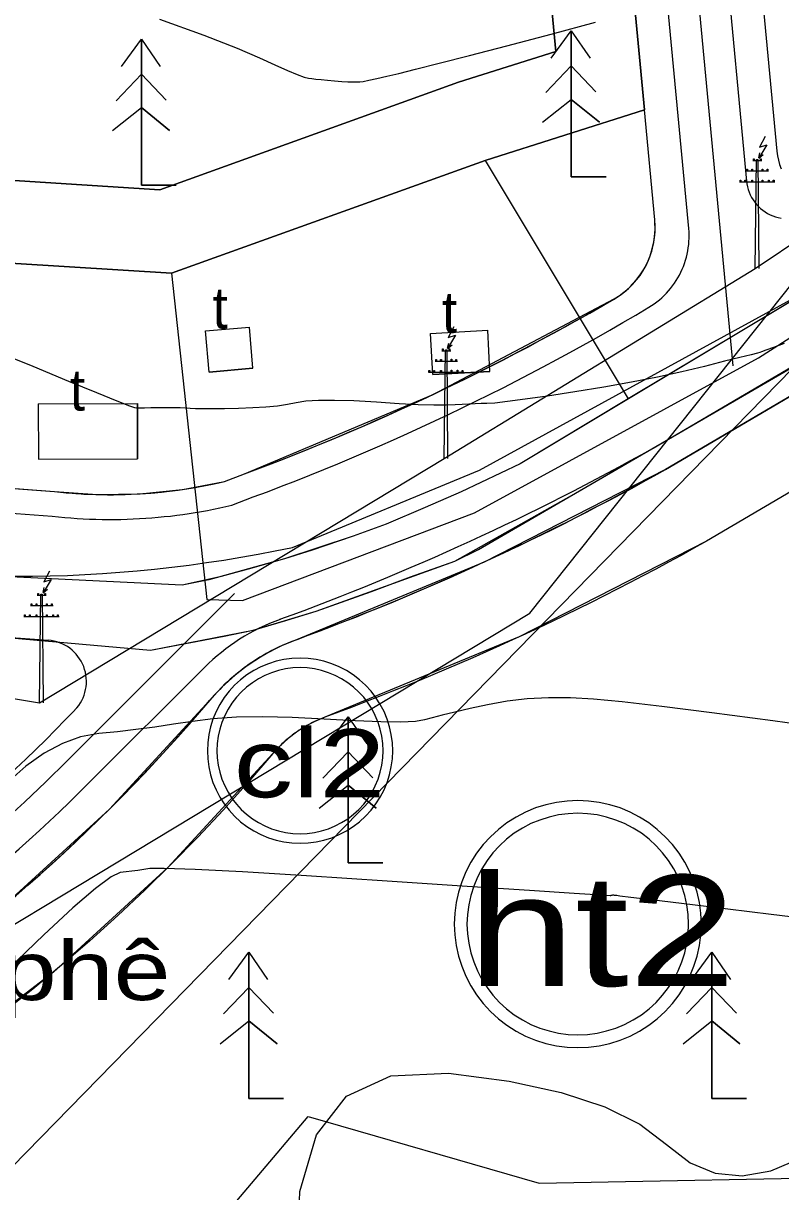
# Model space of a CAD drawing. Header units: metres. Extents: x 533049 to 537618, y 1849954 to 1852676.
# Drawn here: x 536059.7 to 536151.3, y 1851466.1 to 1851607.5 of the extents above; entities that cross this region are included whole.
import ezdxf

# ---------------------------------------------------------------- set-up
doc = ezdxf.new("R2010")
doc.units = ezdxf.units.M
doc.header["$LTSCALE"] = 2
for name, color, linetype, lineweight in [('11', 7, 'Continuous', 13), ('12', 7, 'Continuous', 13), ('13', 7, 'Continuous', 13), ('18', 7, 'Continuous', 13), ('19', 7, 'Continuous', 13), ('20', 7, 'Continuous', 13), ('50', 7, 'Continuous', 13), ('52', 7, 'Continuous', 13), ('54', 7, 'Continuous', 13), ('55', 7, 'Continuous', 13), ('57', 7, 'Continuous', 13), ('60', 7, 'Continuous', 13)]:
    doc.layers.add(name, color=color, linetype=linetype, lineweight=lineweight)

msp = doc.modelspace()

# ---------------------------------------------------------------- linework, layer by layer
at = {"linetype": 'Continuous', "lineweight": 13}
msp.add_lwpolyline([(536047.29, 1851541.07), (536052.29, 1851578.86), (536077.67, 1851577.26), (536115.59, 1851590.92), (536132.9, 1851562.05), (536119.85, 1851554.22), (536112.68, 1851550.81), (536108.34, 1851548.9), (536103.64, 1851546.89), (536099.61, 1851545.43), (536094.67, 1851543.75), (536091.32, 1851542.69), (536084.54, 1851540.81), (536082.16, 1851540.17), (536078.94, 1851539.51)], close=True, dxfattribs=at)
at = {"layer": '11'}
for points in [[(536104.41, 1851519.49), (536104.37, 1851520.46), (536104.24, 1851521.43), (536104.03, 1851522.39), (536103.74, 1851523.32), (536103.36, 1851524.22), (536102.91, 1851525.09), (536102.39, 1851525.92), (536101.79, 1851526.69), (536101.13, 1851527.41), (536100.41, 1851528.07), (536099.63, 1851528.67), (536098.81, 1851529.2), (536097.94, 1851529.65), (536097.04, 1851530.02), (536096.1, 1851530.32), (536095.15, 1851530.53), (536094.18, 1851530.65), (536093.2, 1851530.7), (536092.22, 1851530.65), (536091.25, 1851530.53), (536090.3, 1851530.32), (536089.37, 1851530.02), (536088.46, 1851529.65), (536087.6, 1851529.2), (536086.77, 1851528.67), (536086, 1851528.07), (536085.27, 1851527.41), (536084.61, 1851526.69), (536084.02, 1851525.92), (536083.49, 1851525.09), (536083.04, 1851524.22), (536082.67, 1851523.32), (536082.37, 1851522.39), (536082.16, 1851521.43), (536082.03, 1851520.46), (536081.99, 1851519.49), (536082.03, 1851518.51), (536082.16, 1851517.54), (536082.37, 1851516.58), (536082.67, 1851515.65), (536083.04, 1851514.75), (536083.49, 1851513.88), (536084.02, 1851513.06), (536084.61, 1851512.28), (536085.27, 1851511.56), (536086, 1851510.9), (536086.77, 1851510.3), (536087.6, 1851509.78), (536088.46, 1851509.33), (536089.37, 1851508.95), (536090.3, 1851508.66), (536091.25, 1851508.45), (536092.22, 1851508.32), (536093.2, 1851508.28), (536094.18, 1851508.32), (536095.15, 1851508.45), (536096.1, 1851508.66), (536097.04, 1851508.95), (536097.94, 1851509.33), (536098.81, 1851509.78), (536099.63, 1851510.3), (536100.41, 1851510.9), (536101.13, 1851511.56), (536101.79, 1851512.28), (536102.39, 1851513.06), (536102.91, 1851513.88), (536103.36, 1851514.75), (536103.74, 1851515.65), (536104.03, 1851516.58), (536104.24, 1851517.54), (536104.37, 1851518.51)], [(536103.25, 1851519.49), (536103.21, 1851520.36), (536103.1, 1851521.23), (536102.91, 1851522.09), (536102.65, 1851522.92), (536102.31, 1851523.73), (536101.91, 1851524.51), (536101.43, 1851525.25), (536100.9, 1851525.95), (536100.31, 1851526.59), (536099.66, 1851527.19), (536098.97, 1851527.72), (536098.23, 1851528.19), (536097.45, 1851528.6), (536096.64, 1851528.93), (536095.8, 1851529.19), (536094.95, 1851529.38), (536094.08, 1851529.5), (536093.2, 1851529.54), (536092.33, 1851529.5), (536091.46, 1851529.38), (536090.6, 1851529.19), (536089.76, 1851528.93), (536088.95, 1851528.6), (536088.18, 1851528.19), (536087.44, 1851527.72), (536086.74, 1851527.19), (536086.09, 1851526.59), (536085.5, 1851525.95), (536084.97, 1851525.25), (536084.5, 1851524.51), (536084.09, 1851523.73), (536083.76, 1851522.92), (536083.49, 1851522.09), (536083.3, 1851521.23), (536083.19, 1851520.36), (536083.15, 1851519.49), (536083.19, 1851518.61), (536083.3, 1851517.74), (536083.49, 1851516.89), (536083.76, 1851516.05), (536084.09, 1851515.24), (536084.5, 1851514.46), (536084.97, 1851513.72), (536085.5, 1851513.03), (536086.09, 1851512.38), (536086.74, 1851511.79), (536087.44, 1851511.25), (536088.18, 1851510.78), (536088.95, 1851510.38), (536089.76, 1851510.04), (536090.6, 1851509.78), (536091.46, 1851509.59), (536092.33, 1851509.47), (536093.2, 1851509.44), (536094.08, 1851509.47), (536094.95, 1851509.59), (536095.8, 1851509.78), (536096.64, 1851510.04), (536097.45, 1851510.38), (536098.23, 1851510.78), (536098.97, 1851511.25), (536099.66, 1851511.79), (536100.31, 1851512.38), (536100.9, 1851513.03), (536101.43, 1851513.72), (536101.91, 1851514.46), (536102.31, 1851515.24), (536102.65, 1851516.05), (536102.91, 1851516.89), (536103.1, 1851517.74), (536103.21, 1851518.61)], [(536141.75, 1851498.51), (536141.69, 1851499.81), (536141.52, 1851501.11), (536141.24, 1851502.38), (536140.85, 1851503.62), (536140.35, 1851504.83), (536139.75, 1851505.98), (536139.05, 1851507.08), (536138.25, 1851508.12), (536137.37, 1851509.08), (536136.41, 1851509.96), (536135.38, 1851510.75), (536134.28, 1851511.45), (536133.12, 1851512.06), (536131.92, 1851512.56), (536130.67, 1851512.95), (536129.4, 1851513.23), (536128.11, 1851513.4), (536126.8, 1851513.46), (536125.5, 1851513.4), (536124.21, 1851513.23), (536122.93, 1851512.95), (536121.69, 1851512.56), (536120.49, 1851512.06), (536119.33, 1851511.45), (536118.23, 1851510.75), (536117.2, 1851509.96), (536116.23, 1851509.08), (536115.35, 1851508.12), (536114.56, 1851507.08), (536113.86, 1851505.98), (536113.26, 1851504.83), (536112.76, 1851503.62), (536112.37, 1851502.38), (536112.08, 1851501.11), (536111.91, 1851499.81), (536111.86, 1851498.51), (536111.91, 1851497.21), (536112.08, 1851495.91), (536112.37, 1851494.64), (536112.76, 1851493.4), (536113.26, 1851492.19), (536113.86, 1851491.04), (536114.56, 1851489.94), (536115.35, 1851488.9), (536116.23, 1851487.94), (536117.2, 1851487.06), (536118.23, 1851486.26), (536119.33, 1851485.56), (536120.49, 1851484.96), (536121.69, 1851484.46), (536122.93, 1851484.07), (536124.21, 1851483.79), (536125.5, 1851483.62), (536126.8, 1851483.56), (536128.11, 1851483.62), (536129.4, 1851483.79), (536130.67, 1851484.07), (536131.92, 1851484.46), (536133.12, 1851484.96), (536134.28, 1851485.56), (536135.38, 1851486.26), (536136.41, 1851487.06), (536137.37, 1851487.94), (536138.25, 1851488.9), (536139.05, 1851489.94), (536139.75, 1851491.04), (536140.35, 1851492.19), (536140.85, 1851493.4), (536141.24, 1851494.64), (536141.52, 1851495.91), (536141.69, 1851497.21)], [(536140.2, 1851498.51), (536140.15, 1851499.68), (536140, 1851500.84), (536139.75, 1851501.98), (536139.4, 1851503.09), (536138.95, 1851504.17), (536138.41, 1851505.21), (536137.78, 1851506.2), (536137.07, 1851507.12), (536136.28, 1851507.99), (536135.42, 1851508.78), (536134.49, 1851509.49), (536133.5, 1851510.12), (536132.47, 1851510.66), (536131.39, 1851511.1), (536130.27, 1851511.45), (536129.13, 1851511.71), (536127.97, 1851511.86), (536126.8, 1851511.91), (536125.64, 1851511.86), (536124.48, 1851511.71), (536123.34, 1851511.45), (536122.22, 1851511.1), (536121.14, 1851510.66), (536120.1, 1851510.12), (536119.12, 1851509.49), (536118.19, 1851508.78), (536117.33, 1851507.99), (536116.54, 1851507.12), (536115.83, 1851506.2), (536115.2, 1851505.21), (536114.66, 1851504.17), (536114.21, 1851503.09), (536113.86, 1851501.98), (536113.61, 1851500.84), (536113.45, 1851499.68), (536113.4, 1851498.51), (536113.45, 1851497.34), (536113.61, 1851496.18), (536113.86, 1851495.04), (536114.21, 1851493.93), (536114.66, 1851492.85), (536115.2, 1851491.81), (536115.83, 1851490.82), (536116.54, 1851489.9), (536117.33, 1851489.03), (536118.19, 1851488.24), (536119.12, 1851487.53), (536120.1, 1851486.9), (536121.14, 1851486.36), (536122.22, 1851485.92), (536123.34, 1851485.57), (536124.48, 1851485.31), (536125.64, 1851485.16), (536126.8, 1851485.11), (536127.97, 1851485.16), (536129.13, 1851485.31), (536130.27, 1851485.57), (536131.39, 1851485.92), (536132.47, 1851486.36), (536133.5, 1851486.9), (536134.49, 1851487.53), (536135.42, 1851488.24), (536136.28, 1851489.03), (536137.07, 1851489.9), (536137.78, 1851490.82), (536138.41, 1851491.81), (536138.95, 1851492.85), (536139.4, 1851493.93), (536139.75, 1851495.04), (536140, 1851496.18), (536140.15, 1851497.34)]]:
    msp.add_lwpolyline(points, close=True, dxfattribs=at)
at = {"layer": '12'}
for points in [[(536074.94, 1851452.49), (536094.17, 1851475.22), (536122.14, 1851467.17), (536163.95, 1851467.95), (536197, 1851481.01), (536206.66, 1851488.43), (536176.76, 1851557.58), (536173.47, 1851563.1), (536142.39, 1851544.83), (536119.72, 1851533.26), (536096.21, 1851523.53), (536095.01, 1851523.04), (536093.87, 1851522.44), (536092.78, 1851521.74), (536091.75, 1851520.96), (536090.8, 1851520.09), (536089.92, 1851519.14), (536077.22, 1851505.35), (536063.37, 1851492.7), (536048.49, 1851481.29), (536032.68, 1851471.21), (536016.06, 1851462.52)], [(536173.47, 1851563.1), (536142.39, 1851544.83), (536140.85, 1851543.98), (536139.32, 1851543.13), (536137.77, 1851542.29), (536136.23, 1851541.46), (536134.68, 1851540.64), (536133.12, 1851539.83), (536131.56, 1851539.02), (536130, 1851538.22), (536128.43, 1851537.44), (536126.85, 1851536.66), (536125.28, 1851535.89), (536123.69, 1851535.13), (536122.11, 1851534.37), (536120.52, 1851533.63), (536118.92, 1851532.89), (536117.33, 1851532.17), (536115.72, 1851531.45), (536114.12, 1851530.74), (536112.51, 1851530.04), (536110.9, 1851529.35), (536109.28, 1851528.67), (536107.66, 1851528), (536106.03, 1851527.33), (536104.4, 1851526.68), (536102.77, 1851526.03), (536101.14, 1851525.39), (536099.5, 1851524.76), (536097.85, 1851524.14), (536096.21, 1851523.53), (536095.96, 1851523.44), (536095.71, 1851523.34), (536095.46, 1851523.24), (536095.22, 1851523.13), (536094.97, 1851523.02), (536094.73, 1851522.9), (536094.49, 1851522.78), (536094.26, 1851522.66), (536094.02, 1851522.53), (536093.79, 1851522.39), (536093.56, 1851522.26), (536093.34, 1851522.11), (536093.11, 1851521.97), (536092.89, 1851521.82), (536092.67, 1851521.67), (536092.45, 1851521.51), (536092.24, 1851521.35), (536092.03, 1851521.18), (536091.82, 1851521.01), (536091.62, 1851520.84), (536091.42, 1851520.67), (536091.22, 1851520.49), (536091.02, 1851520.3), (536090.83, 1851520.12), (536090.64, 1851519.93), (536090.46, 1851519.73), (536090.28, 1851519.54), (536090.1, 1851519.34), (536089.92, 1851519.14), (536086.97, 1851515.71), (536083.94, 1851512.34), (536080.84, 1851509.04), (536077.67, 1851505.8), (536074.44, 1851502.63), (536071.15, 1851499.53), (536067.78, 1851496.5), (536064.36, 1851493.53), (536060.88, 1851490.64), (536057.33, 1851487.83)], [(536122.14, 1851467.17), (536163.95, 1851467.95), (536197, 1851481.01), (536206.66, 1851488.43), (536176.76, 1851557.58)], [(535961.94, 1851443.32), (535996.45, 1851442.9), (536014.44, 1851447.25), (536054.15, 1851432.59), (536064.73, 1851433.55), (536074.94, 1851452.49), (536094.17, 1851475.22), (536122.14, 1851467.17)]]:
    msp.add_lwpolyline(points, dxfattribs=at)
at = {"layer": '13'}
for points in [[(536122.06, 1851869), (536138.21, 1851643.98), (536145.56, 1851566.06)], [(536058.74, 1851540.59), (536060.85, 1851540.6), (536062.96, 1851540.64), (536065.07, 1851540.71), (536067.18, 1851540.81), (536069.29, 1851540.93), (536071.39, 1851541.08), (536073.5, 1851541.26), (536075.6, 1851541.47), (536077.7, 1851541.7), (536079.79, 1851541.96), (536081.88, 1851542.25), (536083.97, 1851542.56), (536086.05, 1851542.9), (536088.13, 1851543.27), (536090.21, 1851543.66), (536092.28, 1851544.09), (536114.92, 1851553.43), (536187.23, 1851593.03)], [(536057.22, 1851510.86), (536059.86, 1851513.27), (536062.46, 1851515.73), (536065.01, 1851518.24), (536085.29, 1851538.52)]]:
    msp.add_lwpolyline(points, dxfattribs=at)
at = {"layer": '18'}
msp.add_lwpolyline([(536111.73, 1851764.98), (536120.52, 1851642.51), (536124.14, 1851604.12), (536112.38, 1851600.39), (536076.23, 1851587.37), (536052.92, 1851588.84), (536028.6, 1851590.38), (536020.08, 1851592.78), (535995.24, 1851599.78), (535977.2, 1851604.09), (535941.72, 1851608.55)], dxfattribs=at)
msp.add_lwpolyline([(536111.73, 1851764.98), (536120.52, 1851642.51), (536124.14, 1851604.12), (536112.38, 1851600.39), (536076.23, 1851587.37), (536052.92, 1851588.84), (536028.6, 1851590.38), (536020.08, 1851592.78), (535995.24, 1851599.78), (535977.2, 1851604.09), (535941.72, 1851608.55)], dxfattribs=at)
at = {"layer": '19'}
for points in [[(535931.83, 1851599.72), (535975.41, 1851594.23), (535992.72, 1851590.1), (536017.37, 1851583.15), (536026.91, 1851580.47), (536052.29, 1851578.86), (536077.67, 1851577.26), (536115.59, 1851590.92), (536134.86, 1851597.03), (536130.49, 1851643.34), (536121.71, 1851765.7)], [(535941.72, 1851608.55), (535977.2, 1851604.09), (535995.24, 1851599.78), (536020.08, 1851592.78), (536028.6, 1851590.38), (536052.92, 1851588.84), (536076.23, 1851587.37), (536112.38, 1851600.39), (536124.14, 1851604.12), (536120.52, 1851642.51), (536111.73, 1851764.98)], [(536174.54, 1851575.33), (536137.4, 1851553.5), (536115.49, 1851542.32), (536092.76, 1851532.92), (536090.77, 1851532.09), (536088.86, 1851531.09), (536087.04, 1851529.94), (536085.34, 1851528.63), (536083.75, 1851527.17), (536082.29, 1851525.59), (536070.16, 1851512.43), (536056.95, 1851500.37), (536042.75, 1851489.49), (536027.67, 1851479.86), (536011.81, 1851471.58), (535995.3, 1851464.68)], [(536074.94, 1851452.49), (536094.17, 1851475.22), (536122.14, 1851467.17), (536163.95, 1851467.95), (536197, 1851481.01), (536206.66, 1851488.43), (536176.76, 1851557.58), (536173.47, 1851563.1), (536142.39, 1851544.83), (536119.72, 1851533.26), (536096.21, 1851523.53), (536095.01, 1851523.04), (536093.87, 1851522.44), (536092.78, 1851521.74), (536091.75, 1851520.96), (536090.8, 1851520.09), (536089.92, 1851519.14), (536077.22, 1851505.35), (536063.37, 1851492.7), (536048.49, 1851481.29), (536032.68, 1851471.21), (536016.06, 1851462.52)]]:
    msp.add_lwpolyline(points, dxfattribs=at)
at = {"layer": '20'}
for p, q in [((536148.26, 1851577.86), (536198.18, 1851611.32)), ((536110.62, 1851554.84), (536148.26, 1851577.86)), ((536081.77, 1851570.29), (536087.07, 1851570.74)), ((536082.19, 1851565.31), (536081.77, 1851570.29)), ((536087.5, 1851565.76), (536087.07, 1851570.74)), ((536109, 1851569.99), (536115.91, 1851570.36)), ((536116.18, 1851565.37), (536115.91, 1851570.36)), ((536109.27, 1851565), (536109, 1851569.99)), ((536087.5, 1851565.76), (536082.19, 1851565.31)), ((536082.19, 1851565.31), (536087.5, 1851565.76)), ((536116.18, 1851565.37), (536109.27, 1851565)), ((536109.27, 1851565), (536116.18, 1851565.37)), ((536061.53, 1851561.47), (536073.53, 1851561.5)), ((536073.55, 1851554.81), (536073.53, 1851561.5)), ((536073.53, 1851561.5), (536073.55, 1851554.81)), ((536061.69, 1851525.27), (536110.62, 1851554.84)), ((536061.69, 1851525.27), (536110.62, 1851554.84))]:
    msp.add_line(p, q, dxfattribs=at)
for points in [[(536041.3, 1851534.62), (536075.11, 1851531.67), (536084.02, 1851533.35), (536087.52, 1851534.09), (536091.5, 1851535.25), (536095.16, 1851536.38), (536101.85, 1851538.74), (536106.55, 1851540.54), (536111.91, 1851542.43), (536114.81, 1851543.84), (536159.7, 1851569.95), (536261.77, 1851630.69)], [(536229.12, 1851619.28), (536190.87, 1851596.82), (536119.85, 1851554.22), (536112.68, 1851550.81), (536108.34, 1851548.9), (536103.64, 1851546.89), (536099.61, 1851545.43), (536094.67, 1851543.75), (536091.32, 1851542.69), (536086.92, 1851541.46), (536082.16, 1851540.17), (536078.94, 1851539.51), (536047.29, 1851541.07)], [(536061.53, 1851561.47), (536061.55, 1851554.78), (536073.55, 1851554.81)], [(535984.17, 1851538.11), (536018.24, 1851532.55), (536061.69, 1851525.27)]]:
    msp.add_lwpolyline(points, dxfattribs=at)
at = {"layer": '50'}
msp.add_lwpolyline([(535864.09, 1851423.05), (536000.84, 1851463.59), (536121, 1851536.12), (536159.03, 1851583.93), (536135.62, 1851789.73), (535515.36, 1851926.72)], dxfattribs=at)
at = {"layer": '52'}
msp.add_lwpolyline([(536052.52, 1851551.67), (536063.5, 1851550.85), (536068.67, 1851550.49), (536073.84, 1851550.58), (536078.99, 1851551.11), (536084.08, 1851552.08), (536086.5, 1851553), (536109.3, 1851562.61), (536131.2, 1851574.15), (536131.93, 1851574.62), (536132.61, 1851575.15), (536133.25, 1851575.74), (536133.83, 1851576.38), (536134.36, 1851577.07), (536134.83, 1851577.8), (536135.23, 1851578.58), (536135.56, 1851579.38), (536135.82, 1851580.21), (536136, 1851581.06), (536136.12, 1851581.92), (536136.15, 1851582.78), (536136.14, 1851583.25), (536136.11, 1851583.72), (536134.86, 1851597.03), (536115.59, 1851590.92), (536077.67, 1851577.26), (536052.29, 1851578.86)], dxfattribs=at)
at = {"layer": '54'}
for p, q in [((536051.17, 1851533.72), (536062.73, 1851532.85)), ((536067.66, 1851515.59), (536081.65, 1851529.57))]:
    msp.add_line(p, q, dxfattribs=at)
for points in [[(536135.91, 1851556.11), (536220.38, 1851605.76), (536297.58, 1851650.33)], [(536102.84, 1851556.37), (536104.52, 1851557.11), (536106.19, 1851557.86), (536107.86, 1851558.62), (536109.52, 1851559.4), (536111.18, 1851560.18), (536112.83, 1851560.97), (536114.48, 1851561.77), (536116.12, 1851562.59), (536117.76, 1851563.41), (536119.39, 1851564.25), (536121.01, 1851565.09), (536122.63, 1851565.95), (536124.25, 1851566.81), (536125.86, 1851567.69), (536127.47, 1851568.57), (536129.06, 1851569.47), (536130.66, 1851570.37), (536132.25, 1851571.29), (536133.83, 1851572.21), (536135.4, 1851573.15), (536135.73, 1851573.35), (536136.05, 1851573.57), (536136.37, 1851573.8), (536136.67, 1851574.05), (536136.96, 1851574.3), (536137.25, 1851574.57), (536137.52, 1851574.84), (536137.78, 1851575.13), (536138.03, 1851575.42), (536138.27, 1851575.73), (536138.5, 1851576.05), (536138.71, 1851576.37), (536138.91, 1851576.7), (536139.1, 1851577.04), (536139.28, 1851577.39), (536139.44, 1851577.74), (536139.59, 1851578.1), (536139.72, 1851578.46), (536139.84, 1851578.83), (536139.95, 1851579.21), (536140.04, 1851579.58), (536140.11, 1851579.96), (536140.17, 1851580.35), (536140.22, 1851580.73), (536140.25, 1851581.12), (536140.27, 1851581.51), (536140.27, 1851581.9), (536140.26, 1851582.28), (536140.23, 1851582.67), (536134.48, 1851643.67)], [(536141.95, 1851644.29), (536147.22, 1851588.41), (536147.26, 1851588.07), (536147.33, 1851587.73), (536147.42, 1851587.39), (536147.54, 1851587.07), (536147.67, 1851586.75), (536147.83, 1851586.44), (536148.01, 1851586.14), (536148.21, 1851585.86), (536148.43, 1851585.59), (536148.67, 1851585.34), (536148.92, 1851585.1), (536149.19, 1851584.89), (536149.47, 1851584.69), (536149.77, 1851584.51), (536150.08, 1851584.35), (536150.39, 1851584.21), (536150.72, 1851584.1), (536151.06, 1851584.01), (536151.4, 1851583.94)], [(536052.29, 1851548.68), (536063.22, 1851547.86), (536063.97, 1851547.78), (536064.73, 1851547.71), (536065.48, 1851547.65), (536066.23, 1851547.6), (536066.98, 1851547.55), (536067.74, 1851547.52), (536068.49, 1851547.49), (536069.25, 1851547.48), (536070, 1851547.47), (536070.76, 1851547.47), (536071.51, 1851547.48), (536072.27, 1851547.5), (536073.02, 1851547.53), (536073.77, 1851547.57), (536074.53, 1851547.62), (536075.28, 1851547.67), (536076.03, 1851547.74), (536076.78, 1851547.81), (536077.53, 1851547.89), (536078.28, 1851547.98), (536079.03, 1851548.08), (536079.78, 1851548.19), (536080.52, 1851548.31), (536081.27, 1851548.44), (536082.01, 1851548.57), (536082.75, 1851548.72), (536083.49, 1851548.87), (536084.23, 1851549.04), (536084.96, 1851549.21), (536087.55, 1851550.19), (536089.27, 1851550.83), (536090.98, 1851551.49), (536092.69, 1851552.15), (536094.39, 1851552.83), (536096.09, 1851553.52), (536097.79, 1851554.21), (536099.48, 1851554.92), (536101.16, 1851555.64), (536102.84, 1851556.37)]]:
    msp.add_lwpolyline(points, dxfattribs=at)
for centre, radius, start, end in [((535986.32, 1851822.48), 305.5, 289.9939, 299.3173), ((536099.33, 1851511.89), 25, 109.9939, 135), ((536062.36, 1851527.87), 5, 316.2731, 85.707), ((535922.94, 1851661.22), 197.92, 285.3212, 316.2731), ((535923.59, 1851659.66), 203.75, 285.2579, 315)]:
    msp.add_arc(centre, radius, start, end, dxfattribs=at)
at = {"layer": '55'}
for p, q in [((536052.52, 1851551.67), (536063.5, 1851550.85)), ((536084.08, 1851552.08), (536086.5, 1851553))]:
    msp.add_line(p, q, dxfattribs=at)
for points in [[(536137.4, 1851553.5), (536221.89, 1851603.16), (536299.08, 1851647.73)], [(536145.94, 1851644.62), (536150.89, 1851592.04), (536150.97, 1851591.49), (536151.07, 1851590.95), (536151.22, 1851590.42), (536151.4, 1851589.89)], [(536131.2, 1851574.15), (536131.5, 1851574.33), (536131.8, 1851574.53), (536132.1, 1851574.74), (536132.38, 1851574.96), (536132.66, 1851575.19), (536132.93, 1851575.43), (536133.19, 1851575.68), (536133.44, 1851575.93), (536133.68, 1851576.2), (536133.91, 1851576.47), (536134.13, 1851576.76), (536134.34, 1851577.05), (536134.55, 1851577.34), (536134.74, 1851577.65), (536134.91, 1851577.96), (536135.08, 1851578.28), (536135.24, 1851578.6), (536135.38, 1851578.93), (536135.52, 1851579.27), (536135.64, 1851579.61), (536135.74, 1851579.95), (536135.84, 1851580.29), (536135.92, 1851580.64), (536135.99, 1851581), (536136.05, 1851581.35), (536136.1, 1851581.71), (536136.13, 1851582.07), (536136.15, 1851582.43), (536136.15, 1851582.78), (536136.15, 1851582.82), (536136.15, 1851582.85), (536136.15, 1851582.88), (536136.15, 1851582.91), (536136.15, 1851582.95), (536136.15, 1851582.98), (536136.15, 1851583.01), (536136.15, 1851583.04), (536136.15, 1851583.08), (536136.15, 1851583.11), (536136.15, 1851583.14), (536136.15, 1851583.17), (536136.15, 1851583.21), (536136.14, 1851583.24), (536136.14, 1851583.27), (536136.14, 1851583.3), (536136.14, 1851583.34), (536136.14, 1851583.37), (536136.14, 1851583.4), (536136.13, 1851583.43), (536136.13, 1851583.46), (536136.13, 1851583.5), (536136.13, 1851583.53), (536136.12, 1851583.56), (536136.12, 1851583.59), (536136.12, 1851583.63), (536136.12, 1851583.66), (536136.11, 1851583.69), (536136.11, 1851583.72), (536134.86, 1851597.03), (536115.59, 1851590.92), (536077.67, 1851577.26), (536052.29, 1851578.86)], [(536174.54, 1851575.33), (536137.4, 1851553.5), (536135.92, 1851552.68), (536134.43, 1851551.86), (536132.94, 1851551.05), (536131.45, 1851550.25), (536129.95, 1851549.45), (536128.44, 1851548.67), (536126.94, 1851547.89), (536125.42, 1851547.12), (536123.91, 1851546.36), (536122.39, 1851545.6), (536120.86, 1851544.86), (536119.33, 1851544.12), (536117.8, 1851543.4), (536116.26, 1851542.68), (536114.72, 1851541.97), (536113.17, 1851541.27), (536111.63, 1851540.57), (536110.07, 1851539.89), (536108.52, 1851539.21), (536106.96, 1851538.54), (536105.39, 1851537.88), (536103.83, 1851537.23), (536102.25, 1851536.59), (536100.68, 1851535.96), (536099.1, 1851535.33), (536097.52, 1851534.72), (536095.94, 1851534.11), (536094.35, 1851533.51), (536092.76, 1851532.92), (536092.34, 1851532.76), (536091.93, 1851532.6), (536091.51, 1851532.43), (536091.11, 1851532.25), (536090.7, 1851532.06), (536090.3, 1851531.87), (536089.9, 1851531.66), (536089.51, 1851531.46), (536089.12, 1851531.24), (536088.73, 1851531.02), (536088.35, 1851530.79), (536087.97, 1851530.55), (536087.6, 1851530.31), (536087.23, 1851530.06), (536086.86, 1851529.81), (536086.5, 1851529.54), (536086.15, 1851529.28), (536085.8, 1851529), (536085.45, 1851528.72), (536085.11, 1851528.43), (536084.77, 1851528.14), (536084.44, 1851527.84), (536084.12, 1851527.54), (536083.8, 1851527.23), (536083.48, 1851526.91), (536083.18, 1851526.59), (536082.87, 1851526.26), (536082.58, 1851525.93), (536082.29, 1851525.59), (536079.46, 1851522.32), (536076.57, 1851519.11), (536073.62, 1851515.96), (536070.6, 1851512.87), (536067.51, 1851509.84), (536064.37, 1851506.88), (536061.16, 1851503.99), (536057.9, 1851501.16)], [(536068.49, 1851550.49), (536069.2, 1851550.48), (536069.92, 1851550.47), (536070.63, 1851550.47), (536071.35, 1851550.48), (536072.06, 1851550.5), (536072.77, 1851550.52), (536073.49, 1851550.56), (536074.2, 1851550.6), (536074.91, 1851550.65), (536075.63, 1851550.71), (536076.34, 1851550.78), (536077.05, 1851550.86), (536077.76, 1851550.94), (536078.46, 1851551.03), (536079.17, 1851551.14), (536079.88, 1851551.25), (536080.58, 1851551.36), (536081.28, 1851551.49), (536081.99, 1851551.63), (536082.69, 1851551.77), (536083.38, 1851551.92), (536084.08, 1851552.08), (536086.5, 1851553), (536088.1, 1851553.6), (536089.69, 1851554.2), (536091.28, 1851554.82), (536092.87, 1851555.45), (536094.46, 1851556.09), (536096.04, 1851556.74), (536097.61, 1851557.39), (536099.18, 1851558.06), (536100.75, 1851558.73), (536102.32, 1851559.42), (536103.88, 1851560.11), (536105.43, 1851560.81), (536106.98, 1851561.52), (536108.53, 1851562.25), (536110.07, 1851562.98), (536111.61, 1851563.72), (536113.15, 1851564.46), (536114.68, 1851565.22), (536116.2, 1851565.99), (536117.72, 1851566.76), (536119.24, 1851567.55), (536120.75, 1851568.34), (536122.26, 1851569.15), (536123.76, 1851569.96), (536125.26, 1851570.78), (536126.75, 1851571.61), (536128.24, 1851572.44), (536129.72, 1851573.29), (536131.2, 1851574.15)], [(536052.52, 1851551.67), (536063.5, 1851550.85), (536064.21, 1851550.77), (536064.92, 1851550.7), (536065.64, 1851550.65), (536066.35, 1851550.6), (536067.06, 1851550.55), (536067.78, 1851550.52), (536068.49, 1851550.49)]]:
    msp.add_lwpolyline(points, dxfattribs=at)
for centre, radius, start, end in [((536126.16, 1851582.78), 10, 300.2585, 5.3854), ((535986.32, 1851822.48), 287.5, 290.3925, 300.2585), ((535986.32, 1851822.48), 308.5, 290.1826, 299.3228), ((536070.24, 1851610.73), 60.26, 263.5853, 283.2811), ((536101.39, 1851509.45), 25, 110.1826, 139.8069), ((535923.59, 1851659.66), 207.75, 285.2579, 319.8069)]:
    msp.add_arc(centre, radius, start, end, dxfattribs=at)
at = {"layer": '57'}
for p, q in [((536148.26, 1851577.86), (536198.18, 1851611.32)), ((536074.01, 1851605.59), (536074.01, 1851587.92)), ((536126.01, 1851606.59), (536126.01, 1851588.92)), ((536070.95, 1851598.15), (536074.01, 1851601.35)), ((536076.99, 1851598.22), (536074.01, 1851601.35)), ((536122.95, 1851599.15), (536126.01, 1851602.35)), ((536128.99, 1851599.22), (536126.01, 1851602.35)), ((536122.53, 1851595.53), (536126.01, 1851598.31)), ((536129.42, 1851595.53), (536126.01, 1851598.31)), ((536070.53, 1851594.53), (536074.01, 1851597.31)), ((536077.42, 1851594.53), (536074.01, 1851597.31)), ((536148.69, 1851591.23), (536148.84, 1851591.84)), ((536147.99, 1851590.91), (536149.08, 1851590.91)), ((536126.01, 1851588.92), (536130.22, 1851588.92)), ((536147.18, 1851589.66), (536149.89, 1851589.66)), ((536074.01, 1851587.92), (536078.22, 1851587.92)), ((536146.37, 1851588.33), (536150.65, 1851588.33)), ((536110.62, 1851554.84), (536148.26, 1851577.86)), ((536081.77, 1851570.29), (536087.07, 1851570.74)), ((536082.19, 1851565.31), (536081.77, 1851570.29)), ((536087.5, 1851565.76), (536087.07, 1851570.74)), ((536109, 1851569.99), (536115.91, 1851570.36)), ((536116.18, 1851565.37), (536115.91, 1851570.36)), ((536109.27, 1851565), (536109, 1851569.99)), ((536111.04, 1851568.2), (536111.19, 1851568.81)), ((536110.35, 1851567.89), (536111.44, 1851567.89)), ((536087.5, 1851565.76), (536082.19, 1851565.31)), ((536082.19, 1851565.31), (536087.5, 1851565.76)), ((536109.54, 1851566.64), (536112.25, 1851566.64)), ((536108.73, 1851565.31), (536113.01, 1851565.31)), ((536116.18, 1851565.37), (536109.27, 1851565)), ((536109.27, 1851565), (536116.18, 1851565.37)), ((536061.53, 1851561.47), (536073.53, 1851561.5)), ((536073.55, 1851554.81), (536073.53, 1851561.5)), ((536073.53, 1851561.5), (536073.55, 1851554.81)), ((536061.69, 1851525.27), (536110.62, 1851554.84)), ((536061.69, 1851525.27), (536110.62, 1851554.84)), ((536062.11, 1851538.63), (536062.26, 1851539.24)), ((536061.42, 1851538.32), (536062.5, 1851538.32)), ((536060.6, 1851537.07), (536063.32, 1851537.07)), ((536059.79, 1851535.74), (536064.07, 1851535.74)), ((536099.01, 1851523.59), (536099.01, 1851505.92)), ((536095.95, 1851516.15), (536099.01, 1851519.35)), ((536101.99, 1851516.22), (536099.01, 1851519.35)), ((536095.53, 1851512.53), (536099.01, 1851515.31)), ((536102.42, 1851512.53), (536099.01, 1851515.31)), ((536099.01, 1851505.92), (536103.22, 1851505.92)), ((536087.01, 1851495.09), (536087.01, 1851477.42)), ((536143.01, 1851495.09), (536143.01, 1851477.42)), ((536083.95, 1851487.65), (536087.01, 1851490.85)), ((536089.99, 1851487.72), (536087.01, 1851490.85)), ((536139.95, 1851487.65), (536143.01, 1851490.85)), ((536145.99, 1851487.72), (536143.01, 1851490.85)), ((536083.53, 1851484.03), (536087.01, 1851486.81)), ((536090.42, 1851484.03), (536087.01, 1851486.81)), ((536139.53, 1851484.03), (536143.01, 1851486.81)), ((536146.42, 1851484.03), (536143.01, 1851486.81)), ((536087.01, 1851477.42), (536091.22, 1851477.42)), ((536143.01, 1851477.42), (536147.22, 1851477.42))]:
    msp.add_line(p, q, dxfattribs=at)
for points in [[(534435.02, 1852302.37), (534325.71, 1852049.19), (534353.83, 1851932.14), (534451.75, 1851760.49), (534494.45, 1851609.32), (534521.83, 1851454.44), (534874.05, 1851297.73), (534980, 1851227.29), (535025.24, 1851130.42), (535137.95, 1851046.53), (535351.89, 1851022.3), (535580.63, 1851242.44), (535635.17, 1851288.02), (535713.4, 1851370.26), (536002.39, 1851411.84), (536158.13, 1851571.22), (536125.74, 1851798.92), (536134.24, 1851845.92), (534499.3, 1852312.5)], [(536147.26, 1851589.66), (536147.26, 1851589.86), (536147.35, 1851589.86), (536147.35, 1851589.66)], [(536147.85, 1851589.66), (536147.85, 1851589.86), (536147.94, 1851589.86), (536147.94, 1851589.66)], [(536148.06, 1851590.92), (536148.06, 1851591.12), (536148.15, 1851591.12), (536148.15, 1851590.92)], [(536148.89, 1851590.92), (536148.89, 1851591.12), (536148.98, 1851591.12), (536148.98, 1851590.92)], [(536149.11, 1851589.67), (536149.11, 1851589.87), (536149.2, 1851589.87), (536149.2, 1851589.67)], [(536149.7, 1851589.66), (536149.7, 1851589.86), (536149.79, 1851589.86), (536149.79, 1851589.66)], [(536146.44, 1851588.33), (536146.44, 1851588.53), (536146.53, 1851588.53), (536146.53, 1851588.33)], [(536147.03, 1851588.33), (536147.03, 1851588.53), (536147.12, 1851588.53), (536147.12, 1851588.33)], [(536147.85, 1851588.33), (536147.85, 1851588.53), (536147.94, 1851588.53), (536147.94, 1851588.33)], [(536149.11, 1851588.34), (536149.11, 1851588.54), (536149.2, 1851588.54), (536149.2, 1851588.34)], [(536149.86, 1851588.34), (536149.86, 1851588.54), (536149.95, 1851588.54), (536149.95, 1851588.34)], [(536150.45, 1851588.33), (536150.45, 1851588.53), (536150.54, 1851588.53), (536150.54, 1851588.33)], [(536110.42, 1851567.9), (536110.42, 1851568.1), (536110.51, 1851568.1), (536110.51, 1851567.9)], [(536111.25, 1851567.9), (536111.25, 1851568.1), (536111.34, 1851568.1), (536111.34, 1851567.9)], [(536109.62, 1851566.64), (536109.62, 1851566.84), (536109.71, 1851566.84), (536109.71, 1851566.64)], [(536110.21, 1851566.64), (536110.21, 1851566.84), (536110.3, 1851566.84), (536110.3, 1851566.64)], [(536111.47, 1851566.65), (536111.47, 1851566.85), (536111.55, 1851566.85), (536111.55, 1851566.65)], [(536112.06, 1851566.64), (536112.06, 1851566.84), (536112.14, 1851566.84), (536112.14, 1851566.64)], [(536108.8, 1851565.31), (536108.8, 1851565.51), (536108.89, 1851565.51), (536108.89, 1851565.31)], [(536109.39, 1851565.31), (536109.39, 1851565.51), (536109.48, 1851565.51), (536109.48, 1851565.31)], [(536110.21, 1851565.31), (536110.21, 1851565.51), (536110.3, 1851565.51), (536110.3, 1851565.31)], [(536111.47, 1851565.32), (536111.47, 1851565.52), (536111.55, 1851565.52), (536111.55, 1851565.32)], [(536112.22, 1851565.32), (536112.22, 1851565.52), (536112.31, 1851565.52), (536112.31, 1851565.32)], [(536112.81, 1851565.31), (536112.81, 1851565.51), (536112.9, 1851565.51), (536112.9, 1851565.31)], [(536061.48, 1851538.33), (536061.48, 1851538.53), (536061.57, 1851538.53), (536061.57, 1851538.33)], [(536062.32, 1851538.33), (536062.32, 1851538.53), (536062.41, 1851538.53), (536062.41, 1851538.33)], [(536060.68, 1851537.07), (536060.68, 1851537.27), (536060.77, 1851537.27), (536060.77, 1851537.07)], [(536061.27, 1851537.07), (536061.27, 1851537.27), (536061.36, 1851537.27), (536061.36, 1851537.07)], [(536062.53, 1851537.08), (536062.53, 1851537.28), (536062.62, 1851537.28), (536062.62, 1851537.08)], [(536063.12, 1851537.07), (536063.12, 1851537.27), (536063.21, 1851537.27), (536063.21, 1851537.07)], [(536059.87, 1851535.74), (536059.87, 1851535.94), (536059.96, 1851535.94), (536059.96, 1851535.74)], [(536060.46, 1851535.74), (536060.46, 1851535.94), (536060.55, 1851535.94), (536060.55, 1851535.74)], [(536061.27, 1851535.74), (536061.27, 1851535.94), (536061.36, 1851535.94), (536061.36, 1851535.74)], [(536062.53, 1851535.75), (536062.53, 1851535.95), (536062.62, 1851535.95), (536062.62, 1851535.75)], [(536063.29, 1851535.75), (536063.29, 1851535.95), (536063.37, 1851535.95), (536063.37, 1851535.75)], [(536063.88, 1851535.74), (536063.88, 1851535.94), (536063.96, 1851535.94), (536063.96, 1851535.74)]]:
    msp.add_lwpolyline(points, close=True, dxfattribs=at)
for points in [[(535956.69, 1851560.01), (535985.64, 1851554.89), (535992.72, 1851590.1), (536026.91, 1851580.47), (536077.67, 1851577.26), (536081.94, 1851537.78), (536086.25, 1851537.67), (536114.32, 1851548.28), (536148.68, 1851567.03), (536164.96, 1851577.43), (536155.13, 1851662.3), (536137.77, 1851649.77), (536130.29, 1851750.32), (536102.51, 1851812.35), (536058.78, 1851858.16), (536057.66, 1851857.78), (536042.93, 1851872.2)], [(536283.64, 1851643.96), (536280.45, 1851648.66), (536258.82, 1851635.73), (536229.12, 1851619.28), (536190.87, 1851596.82), (536169.42, 1851583.95), (536132.9, 1851562.05), (536119.85, 1851554.22), (536112.68, 1851550.81), (536108.34, 1851548.9), (536103.64, 1851546.89), (536099.61, 1851545.43), (536091.32, 1851542.69), (536083.35, 1851540.49), (536078.94, 1851539.51), (536047.29, 1851541.07), (536011.38, 1851546.44), (535964.76, 1851554.5), (535918.93, 1851562.42)], [(536041.3, 1851534.62), (536075.11, 1851531.67), (536084.02, 1851533.35), (536087.52, 1851534.09), (536091.5, 1851535.25), (536095.16, 1851536.38), (536101.85, 1851538.74), (536106.55, 1851540.54), (536111.91, 1851542.43), (536114.81, 1851543.84), (536159.7, 1851569.95), (536261.77, 1851630.69)], [(536229.12, 1851619.28), (536190.87, 1851596.82), (536119.85, 1851554.22), (536112.68, 1851550.81), (536108.34, 1851548.9), (536103.64, 1851546.89), (536099.61, 1851545.43), (536094.67, 1851543.75), (536091.32, 1851542.69), (536086.92, 1851541.46), (536082.16, 1851540.17), (536078.94, 1851539.51), (536047.29, 1851541.07)], [(536076.22, 1851608.03), (536081.58, 1851606.06), (536085.61, 1851604.5), (536088.3, 1851603.35)], [(536088.3, 1851603.35), (536090.16, 1851602.5), (536091.68, 1851601.82), (536092.86, 1851601.33), (536093.71, 1851601.01), (536094.22, 1851600.87), (536094.61, 1851600.82), (536095.13, 1851600.77), (536095.76, 1851600.7), (536096.51, 1851600.63), (536097.38, 1851600.56), (536098.24, 1851600.49), (536098.97, 1851600.44), (536099.58, 1851600.42), (536100.06, 1851600.41), (536100.42, 1851600.43), (536100.84, 1851600.49), (536101.53, 1851600.62), (536102.48, 1851600.83), (536103.69, 1851601.11), (536105.17, 1851601.45), (536107.19, 1851601.95), (536110.04, 1851602.67), (536113.72, 1851603.62), (536118.23, 1851604.79), (536123.57, 1851606.19), (536128.94, 1851607.63)], [(536071.59, 1851602.3), (536074.01, 1851605.59), (536076.28, 1851602.3)], [(536071.59, 1851602.3), (536074.01, 1851605.59), (536076.28, 1851602.3)], [(536078.22, 1851587.92), (536074.01, 1851587.92), (536074.01, 1851605.59)], [(536123.59, 1851603.3), (536126.01, 1851606.59), (536128.28, 1851603.3)], [(536123.59, 1851603.3), (536126.01, 1851606.59), (536128.28, 1851603.3)], [(536130.22, 1851588.92), (536126.01, 1851588.92), (536126.01, 1851606.59)], [(536070.95, 1851598.15), (536074.01, 1851601.35), (536076.99, 1851598.22)], [(536122.95, 1851599.15), (536126.01, 1851602.35), (536128.99, 1851599.22)], [(536122.53, 1851595.53), (536126.01, 1851598.31), (536129.42, 1851595.53)], [(536070.53, 1851594.53), (536074.01, 1851597.31), (536077.42, 1851594.53)], [(535943.3, 1851551.41), (535992.3, 1851543.02), (536041.3, 1851534.62), (536075.11, 1851531.67), (536087.52, 1851534.09), (536095.16, 1851536.38), (536111.91, 1851542.43), (536126.03, 1851550.37), (536159.7, 1851569.95), (536184.04, 1851584.44), (536199.02, 1851593.35)], [(536149.46, 1851593.83), (536148.77, 1851592.53), (536149.67, 1851592.8), (536148.69, 1851591.19), (536149.24, 1851591.63)], [(536148.26, 1851577.86), (536148.42, 1851591.02), (536148.59, 1851591.02), (536148.7, 1851577.86)], [(536111.81, 1851570.8), (536111.13, 1851569.51), (536112.02, 1851569.77), (536111.05, 1851568.17), (536111.6, 1851568.61)], [(536151.76, 1851568.78), (536150.48, 1851568.3), (536149.56, 1851567.95), (536149.01, 1851567.74), (536148.83, 1851567.67), (536148.56, 1851567.61), (536147.76, 1851567.41), (536146.42, 1851567.07), (536144.55, 1851566.61), (536142.14, 1851566), (536139.38, 1851565.35), (536136.43, 1851564.71), (536133.29, 1851564.09), (536129.96, 1851563.5), (536126.45, 1851562.92), (536123.15, 1851562.41), (536120.43, 1851562.01), (536118.29, 1851561.73), (536116.75, 1851561.56), (536115.79, 1851561.5), (536115.11, 1851561.49), (536114.38, 1851561.47), (536113.62, 1851561.44), (536112.81, 1851561.39), (536111.96, 1851561.33), (536110.88, 1851561.29), (536109.4, 1851561.3), (536107.5, 1851561.36), (536105.18, 1851561.48), (536102.46, 1851561.66), (536099.73, 1851561.81), (536097.39, 1851561.88), (536095.44, 1851561.87), (536093.89, 1851561.77), (536092.73, 1851561.58), (536091.69, 1851561.37), (536090.47, 1851561.19), (536089.07, 1851561.06), (536087.5, 1851560.96), (536085.76, 1851560.9), (536084.06, 1851560.87), (536082.62, 1851560.85), (536081.45, 1851560.85), (536080.55, 1851560.87), (536079.92, 1851560.9), (536079.36, 1851560.94), (536078.7, 1851560.96), (536077.93, 1851560.98), (536077.07, 1851560.98), (536076.09, 1851560.97), (536075.16, 1851560.96), (536074.4, 1851560.95), (536073.83, 1851560.95), (536073.43, 1851560.95), (536073.21, 1851560.97), (536072.62, 1851561.18), (536071.09, 1851561.79), (536068.63, 1851562.79), (536065.23, 1851564.18), (536060.9, 1851565.97), (536056.28, 1851567.83)], [(536110.62, 1851554.84), (536110.78, 1851568), (536110.95, 1851568), (536111.06, 1851554.84)], [(536061.53, 1851561.47), (536061.55, 1851554.78), (536073.55, 1851554.81)], [(536062.88, 1851541.23), (536062.2, 1851539.94), (536063.09, 1851540.2), (536062.11, 1851538.6), (536062.66, 1851539.04)], [(535984.17, 1851538.11), (536018.24, 1851532.55), (536061.69, 1851525.27)], [(536061.69, 1851525.27), (536061.84, 1851538.43), (536062.02, 1851538.43), (536062.12, 1851525.27)], [(536159.06, 1851521.89), (536150.39, 1851523.09), (536143.02, 1851524.07), (536136.95, 1851524.84), (536132.17, 1851525.39), (536128.69, 1851525.72), (536125.91, 1851525.87), (536123.25, 1851525.88), (536120.69, 1851525.75), (536118.24, 1851525.47), (536115.9, 1851525.05), (536113.77, 1851524.58), (536111.94, 1851524.16), (536110.41, 1851523.8), (536109.18, 1851523.48), (536108.26, 1851523.22), (536107.16, 1851523.04), (536105.39, 1851522.95), (536102.97, 1851522.97), (536099.88, 1851523.09), (536096.14, 1851523.31), (536092.24, 1851523.52), (536088.7, 1851523.6), (536085.51, 1851523.54), (536082.67, 1851523.36), (536080.19, 1851523.04), (536077.89, 1851522.68), (536075.62, 1851522.35), (536073.35, 1851522.05), (536071.11, 1851521.79), (536068.88, 1851521.56), (536066.66, 1851521.15), (536064.45, 1851520.37), (536062.24, 1851519.19), (536060.04, 1851517.63), (536057.85, 1851515.69)], [(536096.59, 1851520.3), (536099.01, 1851523.59), (536101.28, 1851520.3)], [(536096.59, 1851520.3), (536099.01, 1851523.59), (536101.28, 1851520.3)], [(536103.22, 1851505.92), (536099.01, 1851505.92), (536099.01, 1851523.59)], [(536095.95, 1851516.15), (536099.01, 1851519.35), (536101.99, 1851516.22)], [(536095.53, 1851512.53), (536099.01, 1851515.31), (536102.42, 1851512.53)], [(536160.2, 1851498.46), (536150.18, 1851499.68), (536142.35, 1851500.63), (536136.69, 1851501.31), (536133.2, 1851501.74), (536131.89, 1851501.9), (536131.69, 1851501.93), (536131.52, 1851501.95), (536131.37, 1851501.97), (536131.26, 1851501.98), (536131.18, 1851501.99), (536131.11, 1851501.99), (536131.05, 1851501.99), (536130.99, 1851501.99), (536130.93, 1851501.98), (536130.88, 1851501.97), (536130.83, 1851501.96), (536130.79, 1851501.95), (536130.75, 1851501.94), (536130.72, 1851501.94), (536130.7, 1851501.93), (536129.61, 1851502), (536126.37, 1851502.21), (536120.98, 1851502.57), (536113.44, 1851503.07), (536103.75, 1851503.72), (536094, 1851504.35), (536086.24, 1851504.82), (536080.5, 1851505.12), (536076.76, 1851505.25), (536075.03, 1851505.22), (536074.3, 1851505.1), (536073.58, 1851505), (536072.86, 1851504.9), (536072.15, 1851504.82), (536071.45, 1851504.75), (536070.34, 1851504.23), (536068.44, 1851502.8), (536065.72, 1851500.46), (536062.2, 1851497.22), (536057.88, 1851493.07)], [(536084.59, 1851491.8), (536087.01, 1851495.09), (536089.28, 1851491.8)], [(536084.59, 1851491.8), (536087.01, 1851495.09), (536089.28, 1851491.8)], [(536091.22, 1851477.42), (536087.01, 1851477.42), (536087.01, 1851495.09)], [(536140.59, 1851491.8), (536143.01, 1851495.09), (536145.28, 1851491.8)], [(536140.59, 1851491.8), (536143.01, 1851495.09), (536145.28, 1851491.8)], [(536147.22, 1851477.42), (536143.01, 1851477.42), (536143.01, 1851495.09)], [(536083.95, 1851487.65), (536087.01, 1851490.85), (536089.99, 1851487.72)], [(536139.95, 1851487.65), (536143.01, 1851490.85), (536145.99, 1851487.72)], [(536083.53, 1851484.03), (536087.01, 1851486.81), (536090.42, 1851484.03)], [(536139.53, 1851484.03), (536143.01, 1851486.81), (536146.42, 1851484.03)], [(536092.87, 1851457.13), (536093.19, 1851466.16), (536095.18, 1851473), (536098.84, 1851477.67), (536104.17, 1851480.15), (536111.17, 1851480.45), (536118.49, 1851479.48), (536124.79, 1851478.13), (536130.07, 1851476.4), (536134.32, 1851474.3), (536137.55, 1851471.82), (536140.38, 1851469.63), (536143.42, 1851468.37), (536146.69, 1851468.04), (536150.16, 1851468.66), (536153.86, 1851470.21)]]:
    msp.add_lwpolyline(points, dxfattribs=at)
at = {"layer": '60'}
msp.add_lwpolyline([(536127.46, 1851685.54), (536127.76, 1851681.32), (536128.07, 1851677.1), (536128.37, 1851672.88), (536128.67, 1851668.66), (536128.98, 1851664.44), (536129.28, 1851660.22), (536129.58, 1851656), (536129.88, 1851651.78), (536130.19, 1851647.56), (536130.49, 1851643.34), (536134.86, 1851597.03), (536115.59, 1851590.92), (536077.67, 1851577.26), (536052.29, 1851578.86), (536026.91, 1851580.47), (536017.37, 1851583.15), (535992.72, 1851590.1), (535975.41, 1851594.23), (535931.83, 1851599.72)], dxfattribs=at)

# ---------------------------------------------------------------- texts
at = {"layer": '11', "width": 1.3}
for s, height, p in [('cl2', 8.25, (536085.18, 1851513.85)), ('ht2', 13.44, (536113.48, 1851491))]:
    msp.add_text(s, height=height, dxfattribs=at).set_placement(p)
at = {"layer": '20'}
for p in [(536082.6, 1851570.57), (536110.36, 1851570.06), (536065.34, 1851560.64)]:
    msp.add_text('t', height=5, dxfattribs=at).set_placement(p)
at = {"layer": '57'}
for p in [(536082.6, 1851570.57), (536110.36, 1851570.06), (536065.34, 1851560.64)]:
    msp.add_text('t', height=5, dxfattribs=at).set_placement(p)
at = {"layer": '57', "width": 1.3}
msp.add_text('Đất trồng cà phê', height=7.122, dxfattribs=at).set_placement((535986, 1851489.31))

doc.saveas('drawing.dxf')
